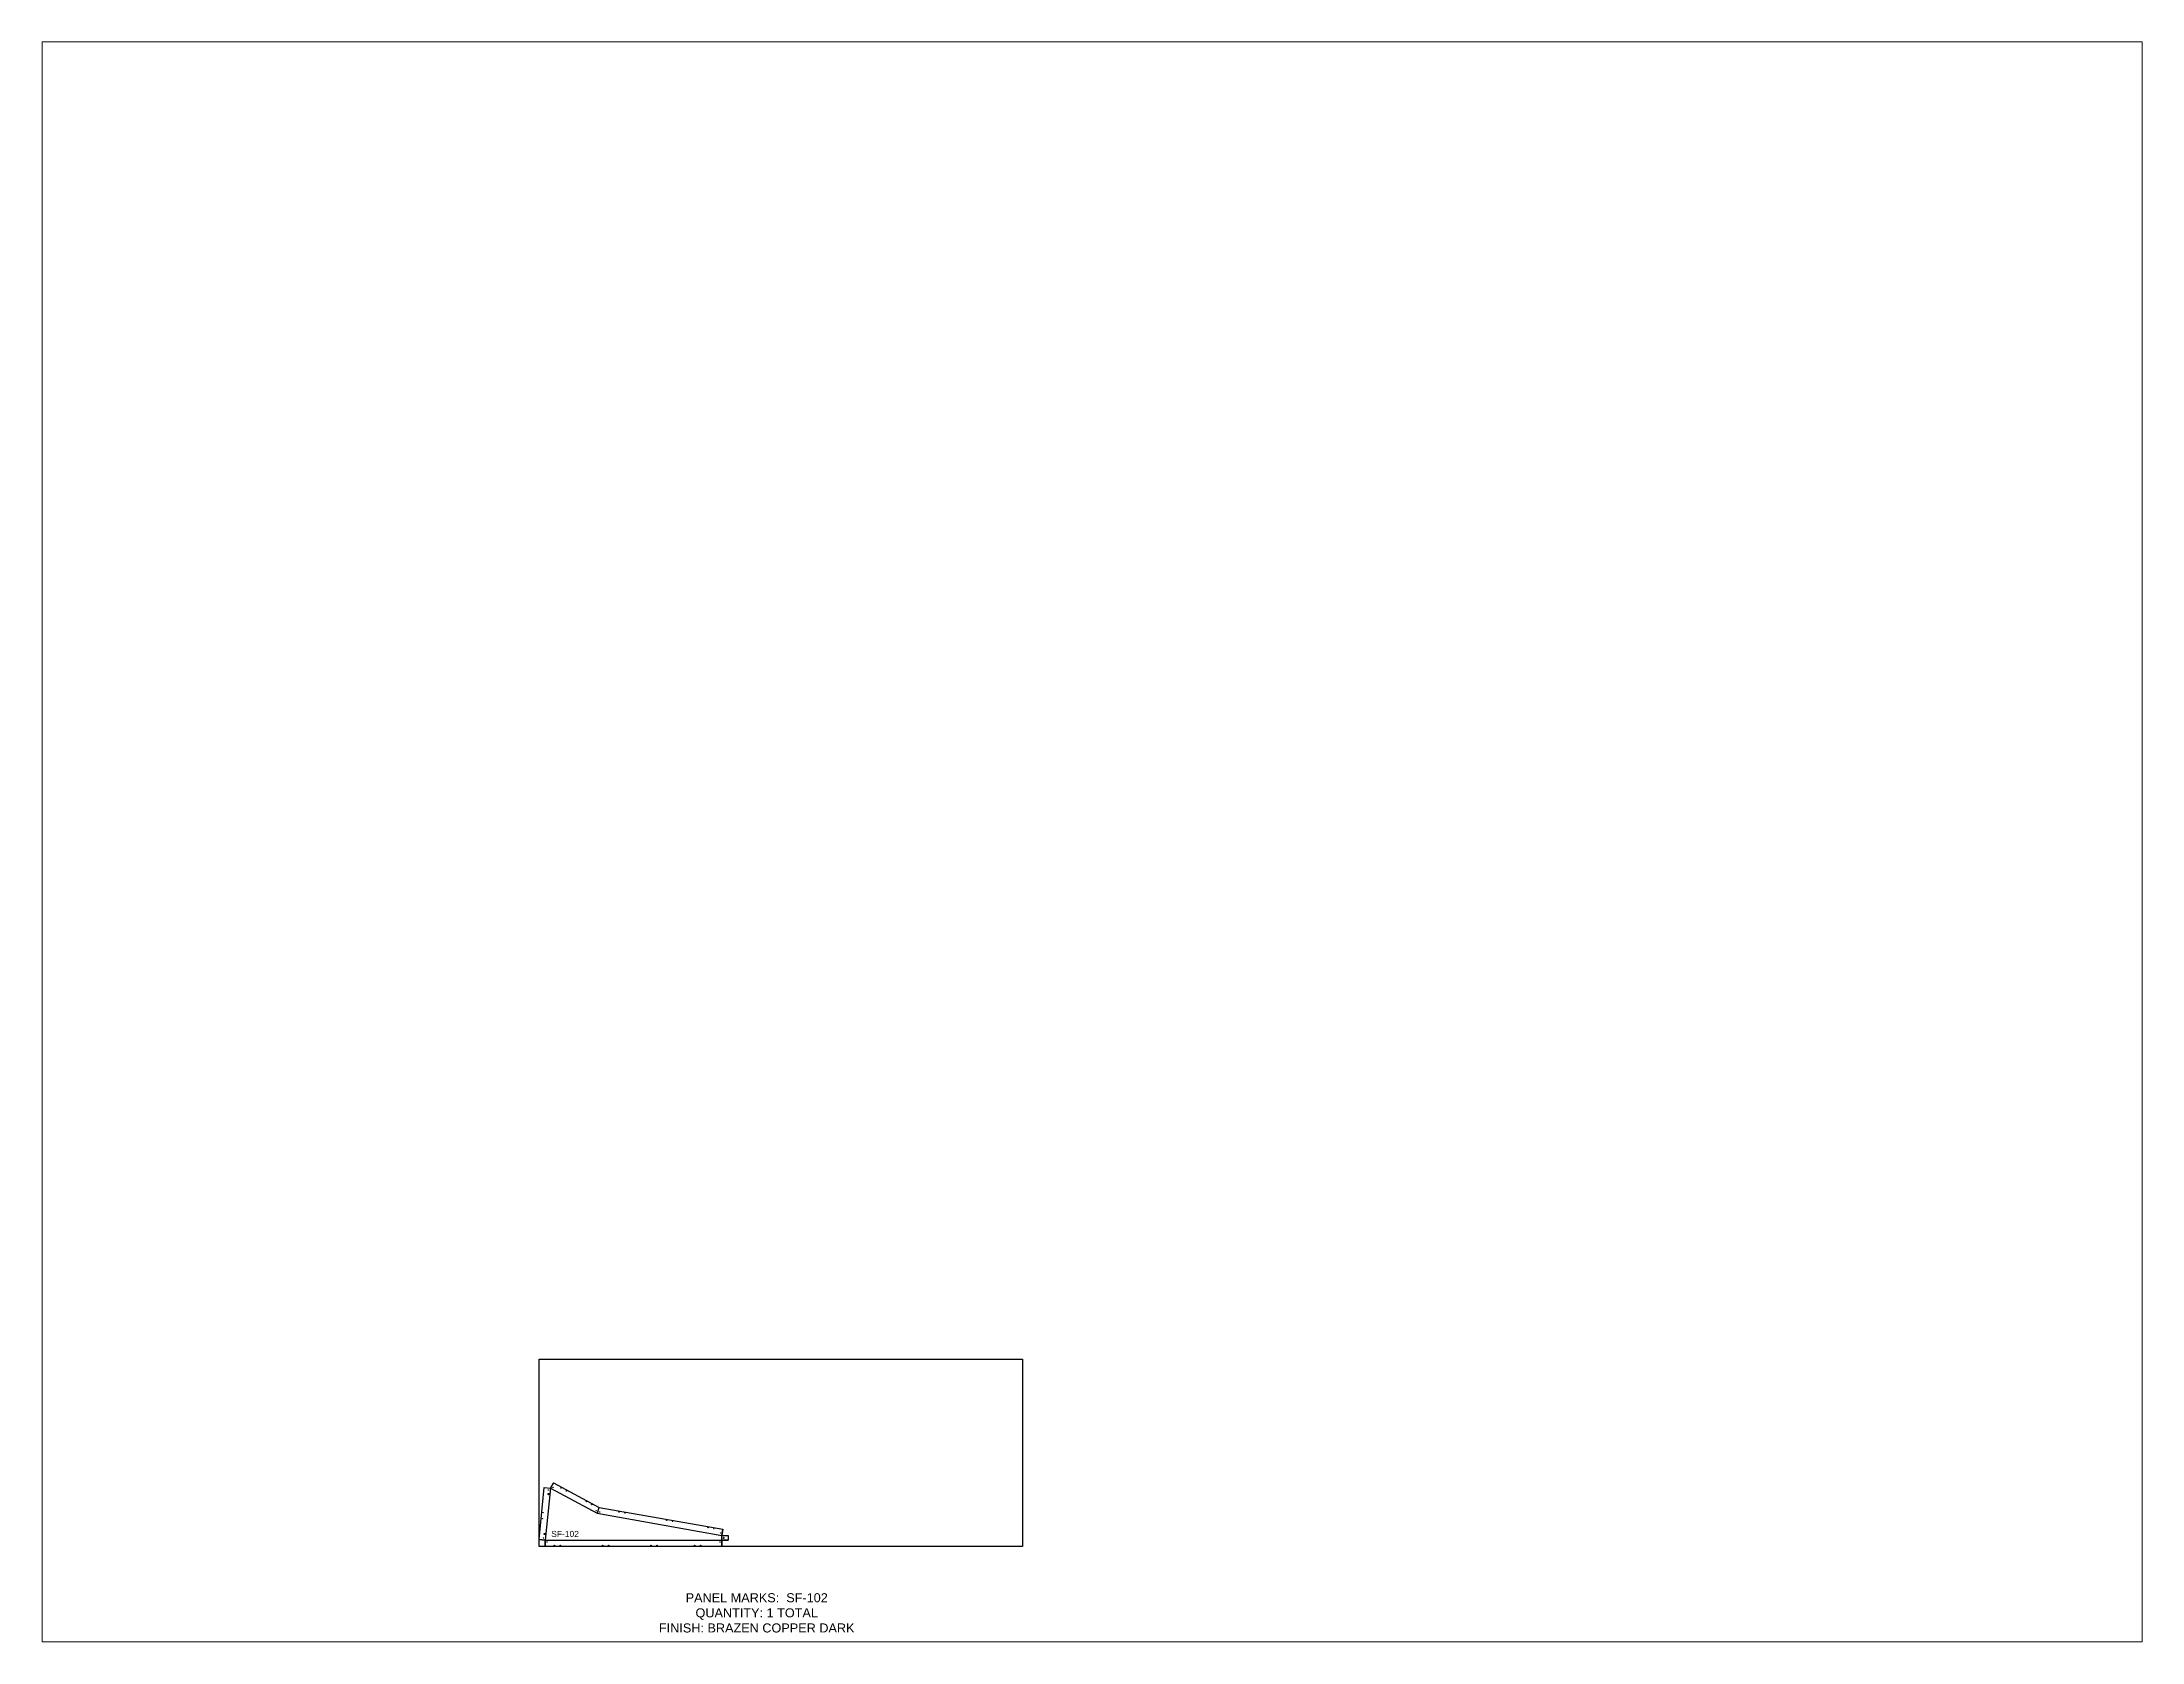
# Paper-space layout 'Layout1' of a CAD drawing. Header units: inches. Extents: x 1.05 to 9.45, y 0.8 to 7.2.
# The model-space entities are those that its viewports show. They can reach past a viewport. Long polylines and large blocks are cut down to what shows.
import ezdxf

# ---------------------------------------------------------------- set-up
doc = ezdxf.new("R2010")
doc.units = ezdxf.units.IN
doc.header["$MEASUREMENT"] = 0
doc.linetypes.add('HIDDEN', pattern=[0.375, 0.25, -0.125])
doc.linetypes.add('PHANTOM', pattern=[2.5, 1.25, -0.25, 0.25, -0.25, 0.25, -0.25])
for name, color, linetype in [('CUT', 7, 'Continuous'), ('DIMS', 1, 'Continuous'), ('HOLES', 6, 'Continuous'), ('RELIEF', 82, 'Continuous'), ('ROUT', 1, 'HIDDEN'), ('SHEET', 5, 'PHANTOM'), ('TEXT', 2, 'PHANTOM'), ('WEEPS', 3, 'HIDDEN')]:
    doc.layers.add(name, color=color, linetype=linetype)
doc.styles.get("Standard").update_dxf_attribs({"font": 'arial.ttf'})

msp = doc.modelspace()

# ---------------------------------------------------------------- linework, layer by layer
at = {"layer": 'CUT', "ltscale": 0.25}
msp.add_lwpolyline([(2.05, 0), (2.05, 2.06), (0, 2.27), (1.74, 19.47), (3.8, 19.26), (4.77, 21.08), (19.95, 12.92), (60.88, 5.7), (60.52, 3.66), (62.59, 3.66), (62.59, 2.06), (60.52, 2.06), (60.52, 0)], close=True, dxfattribs=at)
at = {"layer": 'HOLES', "ltscale": 0.25}
for centre in [(3.11, 18.7), (4.64, 19.52), (7.24, 19.33), (9, 18.38), (15.66, 14.8), (17.42, 13.85), (1.08, 9.2), (1.28, 11.19), (18.91, 11.84), (20.09, 11.43), (26.45, 11.39), (28.42, 11.04), (42.21, 8.61), (44.18, 8.26), (1.49, 2.75), (2.68, 1.44), (5.05, 0.38), (7.05, 0.38), (21.05, 0.38), (23.05, 0.38), (37.05, 0.38), (39.05, 0.38), (51.52, 0.38), (53.52, 0.38), (55.89, 6.2), (57.86, 5.85), (59.9, 1.44), (60.02, 4.39), (61.15, 3.04), (61.15, 2.69)]:
    msp.add_circle(centre, 0.0625, dxfattribs=at)
at = {"layer": 'RELIEF'}
msp.add_line((19.3, 11.06), (19.95, 12.92), dxfattribs=at)
at = {"layer": 'ROUT', "ltscale": 0.25}
for points in [[(4.77, 21.08), (3.8, 19.26), (2.05, 2.06), (2.05, 0)], [(1.74, 19.47), (3.8, 19.26), (19.26, 10.95), (60.52, 3.66), (62.59, 3.66)], [(0, 2.27), (2.05, 2.06), (62.59, 2.06)], [(60.52, 0), (60.52, 3.66), (60.88, 5.7)]]:
    msp.add_lwpolyline(points, dxfattribs=at)
at = {"layer": 'SHEET'}
msp.add_lwpolyline([(0, 62), (160, 62), (160, 0), (0, 0)], close=True, dxfattribs=at)
at = {"layer": 'WEEPS', "ltscale": 0.25}
for centre in [(3.19, 17.31), (1.85, 4.09)]:
    msp.add_circle(centre, 0.188, dxfattribs=at)

# ---------------------------------------------------------------- texts
at = {"layer": 'DIMS', "ltscale": 0.25, "insert": (8.62, 3.1), "char_height": 2, "attachment_point": 8}
msp.add_mtext_dynamic_manual_height_columns('SF-102', width=3.0859, gutter_width=10, heights=[2.07], dxfattribs=at)
at = {"layer": 'TEXT', "insert": (72.05, -22.01), "char_height": 3, "attachment_point": 5}
msp.add_mtext_dynamic_manual_height_columns('PANEL MARKS:  SF-102\\PQUANTITY: 1 TOTAL\\PFINISH: BRAZEN COPPER DARK', width=199.7409, gutter_width=1, heights=[0], dxfattribs=at)

psp = doc.layouts.get("Layout1")

# ---------------------------------------------------------------- viewports
at = {"layer": 'CUT'}
psp.add_viewport(center=(5.25, 4), size=(8.4, 6.4), view_center_point=(183.0157, 233.1318), view_height=529.538938, dxfattribs=at)

doc.saveas('drawing.dxf')
